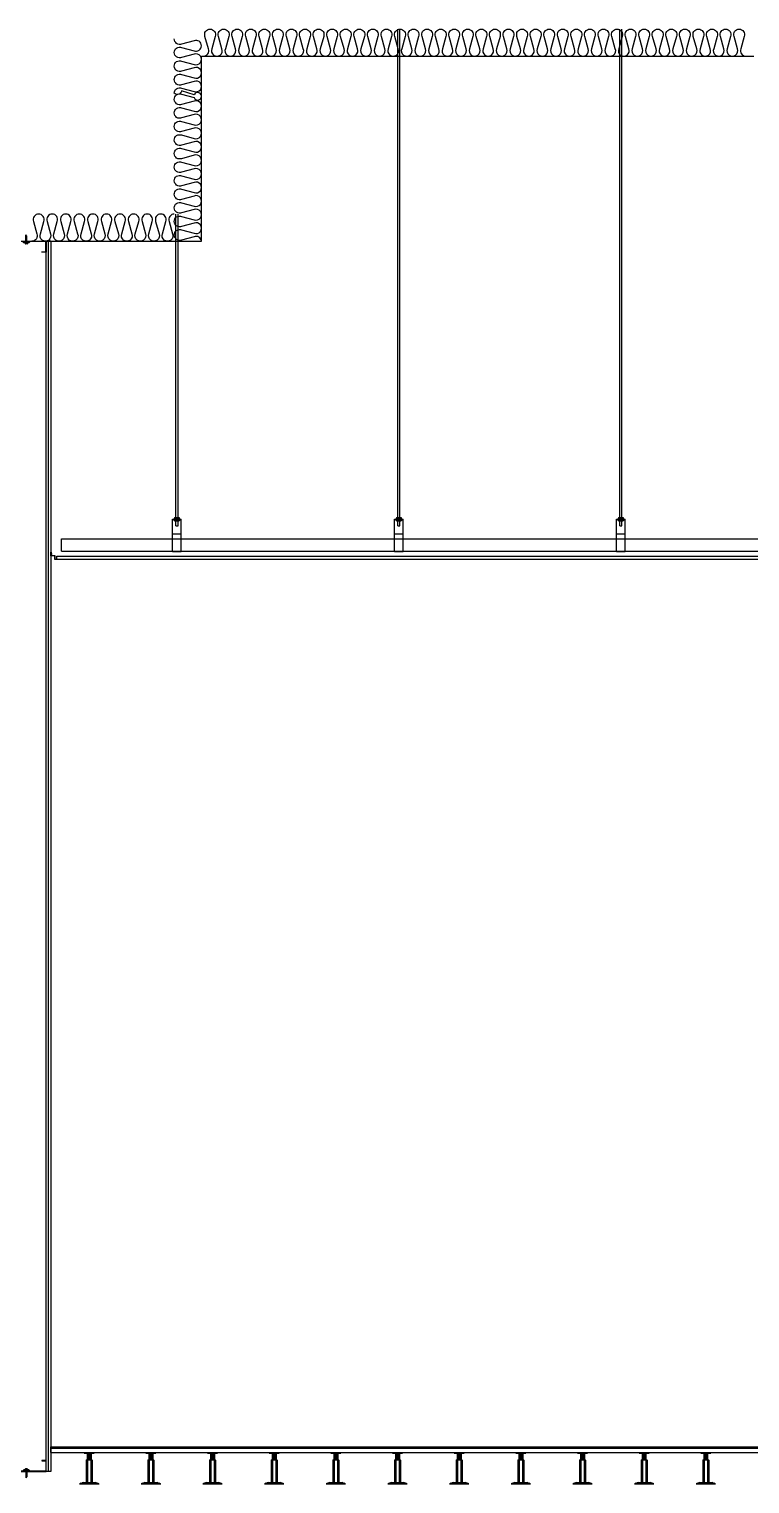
# Model space of a CAD drawing. Header units: millimetres. Extents: x 19868 to 801382, y -4805 to 85279.
# Drawn here: x 62749 to 65672, y 42129 to 48029 of the extents above; entities that cross this region are included whole.
import ezdxf

# ---------------------------------------------------------------- set-up
doc = ezdxf.new("R2010")
doc.units = ezdxf.units.MM
doc.header["$LTSCALE"] = 250
for name, color, linetype in [('8입면선', 8, 'Continuous'), ('A-CEIL', 8, 'Continuous'), ('A-CEIL_EL', 8, 'Continuous'), ('A-ELE-4', 4, 'Continuous'), ('A-ELE-8', 8, 'Continuous'), ('A-WALL-D', 7, 'Continuous'), ('GAGAM-DT', 7, 'Continuous'), ('GES', 7, 'Continuous'), ('ISL', 251, 'Continuous'), ('MO-S', 3, 'Continuous'), ('입면', 7, 'Continuous')]:
    doc.layers.add(name, color=color, linetype=linetype)
doc.layers.add('CK', color=221, linetype='Continuous', plot=False)

# ---------------------------------------------------------------- blocks, each defined once
blk = doc.blocks.new('*U108')
at = {"layer": '8입면선', "color": 8}
for p, q in [((3316397.6, 472011.4), (3316397.6, 477001.4)), ((3316577.6, 472011.4), (3316577.6, 477001.4))]:
    blk.add_line(p, q, dxfattribs=at)
at = {"layer": 'A-WALL-D'}
for p, q in [((3316387.6, 477001.4), (3316387.6, 472011.4)), ((3316407.6, 477001.4), (3316387.6, 477001.4)), ((3316407.6, 472021.4), (3316407.6, 477001.4)), ((3316567.6, 472021.4), (3316567.6, 477001.4)), ((3316587.6, 477001.4), (3316567.6, 477001.4)), ((3316587.6, 477001.4), (3316587.6, 472011.4)), ((3316407.6, 472011.4), (3316387.6, 472011.4)), ((3316587.6, 472011.4), (3316567.6, 472011.4))]:
    blk.add_line(p, q, dxfattribs=at)
at = {"layer": 'CK', "linetype": 'Continuous'}
blk.add_line((3316472.9, 472011.4), (3316502.3, 472011.4), dxfattribs=at)
at = {"layer": 'GAGAM-DT', "color": 8}
for p, q in [((3316485.3, 476995.6), (3316485.3, 477027)), ((3316490.3, 477021.5), (3316485.3, 477027)), ((3316490.3, 476995.6), (3316490.3, 477021.5)), ((3316492.7, 476995.6), (3316482.8, 476995.6)), ((3316482.8, 476995.6), (3316482.8, 476992.1)), ((3316491.2, 476990.6), (3316484.3, 476990.6)), ((3316485.3, 476995.6), (3316485.3, 476990.6)), ((3316490.3, 476995.6), (3316490.3, 476990.6)), ((3316492.7, 476995.6), (3316492.7, 476992.1)), ((3316482.8, 472017.2), (3316482.8, 472020.7)), ((3316492.7, 472017.2), (3316482.8, 472017.2)), ((3316491.2, 472022.2), (3316484.3, 472022.2)), ((3316485.3, 472017.2), (3316485.3, 472022.2)), ((3316485.3, 472017.2), (3316485.3, 471985.8)), ((3316490.3, 472017.2), (3316490.3, 472022.2)), ((3316490.3, 472017.2), (3316490.3, 471991.3)), ((3316492.7, 472017.2), (3316492.7, 472020.7)), ((3316490.3, 471991.3), (3316485.3, 471985.8))]:
    blk.add_line(p, q, dxfattribs=at)
for centre, start, end in [((3316484.3, 476992.1), 180, 270), ((3316491.2, 476992.1), 270, 0), ((3316484.3, 472020.7), 90, 180), ((3316491.2, 472020.7), 0, 90)]:
    blk.add_arc(centre, 1.51, start, end, dxfattribs=at)
at = {"layer": '입면', "color": 6}
for p, q in [((3316407.6, 476956.4), (3316407.6, 477001.4)), ((3316407.6, 477001.4), (3316472.9, 477001.4)), ((3316425.4, 476956.4), (3316407.6, 476956.4)), ((3316472.4, 477000.2), (3316408.8, 477000.2)), ((3316408.8, 477000.2), (3316408.8, 476957.6)), ((3316408.8, 476957.6), (3316425.4, 476957.6)), ((3316425.4, 476957.6), (3316425.4, 476956.4)), ((3316477.4, 476994.4), (3316472.4, 477000.2)), ((3316472.9, 477001.4), (3316477.9, 476995.6)), ((3316497.8, 476994.4), (3316477.4, 476994.4)), ((3316477.9, 476995.6), (3316497.3, 476995.6)), ((3316497.3, 476995.6), (3316502.3, 477001.4)), ((3316502.8, 477000.2), (3316497.8, 476994.4)), ((3316502.3, 477001.4), (3316567.6, 477001.4)), ((3316566.4, 477000.2), (3316502.8, 477000.2)), ((3316549.8, 476956.4), (3316549.8, 476957.6)), ((3316549.8, 476957.6), (3316566.4, 476957.6)), ((3316567.6, 476956.4), (3316549.8, 476956.4)), ((3316566.4, 476957.6), (3316566.4, 477000.2)), ((3316567.6, 477001.4), (3316567.6, 476956.4)), ((3316425.4, 472056.4), (3316407.6, 472056.4)), ((3316407.6, 472056.4), (3316407.6, 472011.4)), ((3316407.6, 472011.4), (3316472.9, 472011.4)), ((3316408.8, 472012.6), (3316408.8, 472055.2)), ((3316408.8, 472055.2), (3316425.4, 472055.2)), ((3316472.4, 472012.6), (3316408.8, 472012.6)), ((3316425.4, 472055.2), (3316425.4, 472056.4)), ((3316477.4, 472018.5), (3316472.4, 472012.6)), ((3316472.9, 472011.4), (3316477.9, 472017.3)), ((3316497.8, 472018.5), (3316477.4, 472018.5)), ((3316477.9, 472017.3), (3316497.3, 472017.3)), ((3316497.3, 472017.3), (3316502.3, 472011.4)), ((3316502.8, 472012.6), (3316497.8, 472018.5)), ((3316502.3, 472011.4), (3316567.6, 472011.4)), ((3316566.4, 472012.6), (3316502.8, 472012.6)), ((3316567.6, 472056.4), (3316549.8, 472056.4)), ((3316549.8, 472056.4), (3316549.8, 472055.2)), ((3316549.8, 472055.2), (3316566.4, 472055.2)), ((3316566.4, 472055.2), (3316566.4, 472012.6)), ((3316567.6, 472011.4), (3316567.6, 472056.4))]:
    blk.add_line(p, q, dxfattribs=at)
blk = doc.blocks.new('*U133')
at = {"layer": 'A-ELE-4'}
blk.add_line((-11, 0), (8989, 0), dxfattribs=at)
at = {"layer": 'A-ELE-8'}
for p, q in [((-11, -23), (-11, 0)), ((-11, -5), (8989, -5)), ((-11, -23), (8989, -23))]:
    blk.add_line(p, q, dxfattribs=at)
blk = doc.blocks.new('*U132')
at = {"layer": 'GES', "color": 8}
for p, q in [((39095, 2017, 0), (39095, 2019.5, 0)), ((39095, 2019.5, 0), (39135, 2019.5, 0)), ((39095, 2017, 0), (39135, 2017, 0)), ((39107.4, 2017, 0), (39107.4, 2007.2, 0)), ((39107.4, 2013.6, 0), (39107.4, 1989.7, 0)), ((39107.4, 2011.6, 0), (39122.6, 2011.6, 0)), ((39107.4, 2011.6, 0), (39122.6, 2011.6, 0)), ((39107.4, 2006.6, 0), (39122.6, 2006.6, 0)), ((39107.4, 2006.6, 0), (39122.6, 2006.6, 0)), ((39122.6, 2017, 0), (39122.6, 2007.2, 0)), ((39122.6, 2013.6, 0), (39122.6, 1989.7, 0)), ((39135, 2017, 0), (39135, 2019.5, 0)), ((39345, 2017, 0), (39345, 2019.5, 0)), ((39345, 2019.5, 0), (39385, 2019.5, 0)), ((39345, 2017, 0), (39385, 2017, 0)), ((39357.4, 2017, 0), (39357.4, 2007.2, 0)), ((39357.4, 2013.6, 0), (39357.4, 1989.7, 0)), ((39357.4, 2011.6, 0), (39372.6, 2011.6, 0)), ((39357.4, 2011.6, 0), (39372.6, 2011.6, 0)), ((39357.4, 2006.6, 0), (39372.6, 2006.6, 0)), ((39357.4, 2006.6, 0), (39372.6, 2006.6, 0)), ((39372.6, 2017, 0), (39372.6, 2007.2, 0)), ((39372.6, 2013.6, 0), (39372.6, 1989.7, 0)), ((39385, 2017, 0), (39385, 2019.5, 0)), ((39595, 2017, 0), (39595, 2019.5, 0)), ((39595, 2019.5, 0), (39635, 2019.5, 0)), ((39595, 2017, 0), (39635, 2017, 0)), ((39607.4, 2017, 0), (39607.4, 2007.2, 0)), ((39607.4, 2013.6, 0), (39607.4, 1989.7, 0)), ((39607.4, 2011.6, 0), (39622.6, 2011.6, 0)), ((39607.4, 2011.6, 0), (39622.6, 2011.6, 0)), ((39607.4, 2006.6, 0), (39622.6, 2006.6, 0)), ((39607.4, 2006.6, 0), (39622.6, 2006.6, 0)), ((39622.6, 2017, 0), (39622.6, 2007.2, 0)), ((39622.6, 2013.6, 0), (39622.6, 1989.7, 0)), ((39635, 2017, 0), (39635, 2019.5, 0)), ((39845, 2017, 0), (39845, 2019.5, 0)), ((39845, 2019.5, 0), (39885, 2019.5, 0)), ((39845, 2017, 0), (39885, 2017, 0)), ((39857.4, 2017, 0), (39857.4, 2007.2, 0)), ((39857.4, 2013.6, 0), (39857.4, 1989.7, 0)), ((39857.4, 2011.6, 0), (39872.6, 2011.6, 0)), ((39857.4, 2011.6, 0), (39872.6, 2011.6, 0)), ((39857.4, 2006.6, 0), (39872.6, 2006.6, 0)), ((39857.4, 2006.6, 0), (39872.6, 2006.6, 0)), ((39872.6, 2017, 0), (39872.6, 2007.2, 0)), ((39872.6, 2013.6, 0), (39872.6, 1989.7, 0)), ((39885, 2017, 0), (39885, 2019.5, 0)), ((40095, 2017, 0), (40095, 2019.5, 0)), ((40095, 2019.5, 0), (40135, 2019.5, 0)), ((40095, 2017, 0), (40135, 2017, 0)), ((40107.4, 2017, 0), (40107.4, 2007.2, 0)), ((40107.4, 2013.6, 0), (40107.4, 1989.7, 0)), ((40107.4, 2011.6, 0), (40122.6, 2011.6, 0)), ((40107.4, 2011.6, 0), (40122.6, 2011.6, 0)), ((40107.4, 2006.6, 0), (40122.6, 2006.6, 0)), ((40107.4, 2006.6, 0), (40122.6, 2006.6, 0)), ((40122.6, 2017, 0), (40122.6, 2007.2, 0)), ((40122.6, 2013.6, 0), (40122.6, 1989.7, 0)), ((40135, 2017, 0), (40135, 2019.5, 0)), ((40345, 2017, 0), (40345, 2019.5, 0)), ((40345, 2019.5, 0), (40385, 2019.5, 0)), ((40345, 2017, 0), (40385, 2017, 0)), ((40357.4, 2017, 0), (40357.4, 2007.2, 0)), ((40357.4, 2013.6, 0), (40357.4, 1989.7, 0)), ((40357.4, 2011.6, 0), (40372.6, 2011.6, 0)), ((40357.4, 2011.6, 0), (40372.6, 2011.6, 0)), ((40357.4, 2006.6, 0), (40372.6, 2006.6, 0)), ((40357.4, 2006.6, 0), (40372.6, 2006.6, 0)), ((40372.6, 2017, 0), (40372.6, 2007.2, 0)), ((40372.6, 2013.6, 0), (40372.6, 1989.7, 0)), ((40385, 2017, 0), (40385, 2019.5, 0)), ((40595, 2017, 0), (40595, 2019.5, 0)), ((40595, 2019.5, 0), (40635, 2019.5, 0)), ((40595, 2017, 0), (40635, 2017, 0)), ((40607.4, 2017, 0), (40607.4, 2007.2, 0)), ((40607.4, 2013.6, 0), (40607.4, 1989.7, 0)), ((40607.4, 2011.6, 0), (40622.6, 2011.6, 0)), ((40607.4, 2011.6, 0), (40622.6, 2011.6, 0)), ((40607.4, 2006.6, 0), (40622.6, 2006.6, 0)), ((40607.4, 2006.6, 0), (40622.6, 2006.6, 0)), ((40622.6, 2017, 0), (40622.6, 2007.2, 0)), ((40622.6, 2013.6, 0), (40622.6, 1989.7, 0)), ((40635, 2017, 0), (40635, 2019.5, 0)), ((40845, 2017, 0), (40845, 2019.5, 0)), ((40845, 2019.5, 0), (40885, 2019.5, 0)), ((40845, 2017, 0), (40885, 2017, 0)), ((40857.4, 2017, 0), (40857.4, 2007.2, 0)), ((40857.4, 2013.6, 0), (40857.4, 1989.7, 0)), ((40857.4, 2011.6, 0), (40872.6, 2011.6, 0)), ((40857.4, 2011.6, 0), (40872.6, 2011.6, 0)), ((40857.4, 2006.6, 0), (40872.6, 2006.6, 0)), ((40857.4, 2006.6, 0), (40872.6, 2006.6, 0)), ((40872.6, 2017, 0), (40872.6, 2007.2, 0)), ((40872.6, 2013.6, 0), (40872.6, 1989.7, 0)), ((40885, 2017, 0), (40885, 2019.5, 0)), ((41095, 2017, 0), (41095, 2019.5, 0)), ((41095, 2019.5, 0), (41135, 2019.5, 0)), ((41095, 2017, 0), (41135, 2017, 0)), ((41107.4, 2017, 0), (41107.4, 2007.2, 0)), ((41107.4, 2013.6, 0), (41107.4, 1989.7, 0)), ((41107.4, 2011.6, 0), (41122.6, 2011.6, 0)), ((41107.4, 2011.6, 0), (41122.6, 2011.6, 0)), ((41107.4, 2006.6, 0), (41122.6, 2006.6, 0)), ((41107.4, 2006.6, 0), (41122.6, 2006.6, 0)), ((41122.6, 2017, 0), (41122.6, 2007.2, 0)), ((41122.6, 2013.6, 0), (41122.6, 1989.7, 0)), ((41135, 2017, 0), (41135, 2019.5, 0)), ((41345, 2017, 0), (41345, 2019.5, 0)), ((41345, 2019.5, 0), (41385, 2019.5, 0)), ((41345, 2017, 0), (41385, 2017, 0)), ((41357.4, 2017, 0), (41357.4, 2007.2, 0)), ((41357.4, 2013.6, 0), (41357.4, 1989.7, 0)), ((41357.4, 2011.6, 0), (41372.6, 2011.6, 0)), ((41357.4, 2011.6, 0), (41372.6, 2011.6, 0)), ((41357.4, 2006.6, 0), (41372.6, 2006.6, 0)), ((41357.4, 2006.6, 0), (41372.6, 2006.6, 0)), ((41372.6, 2017, 0), (41372.6, 2007.2, 0)), ((41372.6, 2013.6, 0), (41372.6, 1989.7, 0)), ((41385, 2017, 0), (41385, 2019.5, 0)), ((41595, 2017, 0), (41595, 2019.5, 0)), ((41595, 2019.5, 0), (41635, 2019.5, 0)), ((41595, 2017, 0), (41635, 2017, 0)), ((41607.4, 2017, 0), (41607.4, 2007.2, 0)), ((41607.4, 2013.6, 0), (41607.4, 1989.7, 0)), ((41607.4, 2011.6, 0), (41622.6, 2011.6, 0)), ((41607.4, 2011.6, 0), (41622.6, 2011.6, 0)), ((41607.4, 2006.6, 0), (41622.6, 2006.6, 0)), ((41607.4, 2006.6, 0), (41622.6, 2006.6, 0)), ((41622.6, 2017, 0), (41622.6, 2007.2, 0)), ((41622.6, 2013.6, 0), (41622.6, 1989.7, 0)), ((41635, 2017, 0), (41635, 2019.5, 0)), ((39102.6, 1988.9, 0), (39102.6, 1898, 0)), ((39103.4, 1989.7, 0), (39107.6, 1989.7, 0)), ((39107.4, 2001.6, 0), (39122.6, 2001.6, 0)), ((39107.4, 2001.6, 0), (39122.6, 2001.6, 0)), ((39107.4, 1996.6, 0), (39122.6, 1996.6, 0)), ((39107.4, 1996.6, 0), (39122.6, 1996.6, 0)), ((39107.4, 1991.6, 0), (39122.6, 1991.6, 0)), ((39107.4, 1991.6, 0), (39122.6, 1991.6, 0)), ((39107.6, 1989.7, 0), (39122.6, 1989.7, 0)), ((39108.4, 1988.9, 0), (39108.4, 1898, 0)), ((39109.2, 1989.7, 0), (39120.9, 1989.7, 0)), ((39121.7, 1988.9, 0), (39121.7, 1898, 0)), ((39122.6, 1989.7, 0), (39126.7, 1989.7, 0)), ((39127.6, 1988.9, 0), (39127.6, 1898, 0)), ((39352.6, 1988.9, 0), (39352.6, 1898, 0)), ((39353.4, 1989.7, 0), (39357.6, 1989.7, 0)), ((39357.4, 2001.6, 0), (39372.6, 2001.6, 0)), ((39357.4, 2001.6, 0), (39372.6, 2001.6, 0)), ((39357.4, 1996.6, 0), (39372.6, 1996.6, 0)), ((39357.4, 1996.6, 0), (39372.6, 1996.6, 0)), ((39357.4, 1991.6, 0), (39372.6, 1991.6, 0)), ((39357.4, 1991.6, 0), (39372.6, 1991.6, 0)), ((39357.6, 1989.7, 0), (39372.6, 1989.7, 0)), ((39358.4, 1988.9, 0), (39358.4, 1898, 0)), ((39359.2, 1989.7, 0), (39370.9, 1989.7, 0)), ((39371.7, 1988.9, 0), (39371.7, 1898, 0)), ((39372.6, 1989.7, 0), (39376.7, 1989.7, 0)), ((39377.6, 1988.9, 0), (39377.6, 1898, 0)), ((39602.6, 1988.9, 0), (39602.6, 1898, 0)), ((39603.4, 1989.7, 0), (39607.6, 1989.7, 0)), ((39607.4, 2001.6, 0), (39622.6, 2001.6, 0)), ((39607.4, 2001.6, 0), (39622.6, 2001.6, 0)), ((39607.4, 1996.6, 0), (39622.6, 1996.6, 0)), ((39607.4, 1996.6, 0), (39622.6, 1996.6, 0)), ((39607.4, 1991.6, 0), (39622.6, 1991.6, 0)), ((39607.4, 1991.6, 0), (39622.6, 1991.6, 0)), ((39607.6, 1989.7, 0), (39622.6, 1989.7, 0)), ((39608.4, 1988.9, 0), (39608.4, 1898, 0)), ((39609.2, 1989.7, 0), (39620.9, 1989.7, 0)), ((39621.7, 1988.9, 0), (39621.7, 1898, 0)), ((39622.6, 1989.7, 0), (39626.7, 1989.7, 0)), ((39627.6, 1988.9, 0), (39627.6, 1898, 0)), ((39852.6, 1988.9, 0), (39852.6, 1898, 0)), ((39853.4, 1989.7, 0), (39857.6, 1989.7, 0)), ((39857.4, 2001.6, 0), (39872.6, 2001.6, 0)), ((39857.4, 2001.6, 0), (39872.6, 2001.6, 0)), ((39857.4, 1996.6, 0), (39872.6, 1996.6, 0)), ((39857.4, 1996.6, 0), (39872.6, 1996.6, 0)), ((39857.4, 1991.6, 0), (39872.6, 1991.6, 0)), ((39857.4, 1991.6, 0), (39872.6, 1991.6, 0)), ((39857.6, 1989.7, 0), (39872.6, 1989.7, 0)), ((39858.4, 1988.9, 0), (39858.4, 1898, 0)), ((39859.2, 1989.7, 0), (39870.9, 1989.7, 0)), ((39871.7, 1988.9, 0), (39871.7, 1898, 0)), ((39872.6, 1989.7, 0), (39876.7, 1989.7, 0)), ((39877.6, 1988.9, 0), (39877.6, 1898, 0)), ((40102.6, 1988.9, 0), (40102.6, 1898, 0)), ((40103.4, 1989.7, 0), (40107.6, 1989.7, 0)), ((40107.4, 2001.6, 0), (40122.6, 2001.6, 0)), ((40107.4, 2001.6, 0), (40122.6, 2001.6, 0)), ((40107.4, 1996.6, 0), (40122.6, 1996.6, 0)), ((40107.4, 1996.6, 0), (40122.6, 1996.6, 0)), ((40107.4, 1991.6, 0), (40122.6, 1991.6, 0)), ((40107.4, 1991.6, 0), (40122.6, 1991.6, 0)), ((40107.6, 1989.7, 0), (40122.6, 1989.7, 0)), ((40108.4, 1988.9, 0), (40108.4, 1898, 0)), ((40109.2, 1989.7, 0), (40120.9, 1989.7, 0)), ((40121.7, 1988.9, 0), (40121.7, 1898, 0)), ((40122.6, 1989.7, 0), (40126.7, 1989.7, 0)), ((40127.6, 1988.9, 0), (40127.6, 1898, 0)), ((40352.6, 1988.9, 0), (40352.6, 1898, 0)), ((40353.4, 1989.7, 0), (40357.6, 1989.7, 0)), ((40357.4, 2001.6, 0), (40372.6, 2001.6, 0)), ((40357.4, 2001.6, 0), (40372.6, 2001.6, 0)), ((40357.4, 1996.6, 0), (40372.6, 1996.6, 0)), ((40357.4, 1996.6, 0), (40372.6, 1996.6, 0)), ((40357.4, 1991.6, 0), (40372.6, 1991.6, 0)), ((40357.4, 1991.6, 0), (40372.6, 1991.6, 0)), ((40357.6, 1989.7, 0), (40372.6, 1989.7, 0)), ((40358.4, 1988.9, 0), (40358.4, 1898, 0)), ((40359.2, 1989.7, 0), (40370.9, 1989.7, 0)), ((40371.7, 1988.9, 0), (40371.7, 1898, 0)), ((40372.6, 1989.7, 0), (40376.7, 1989.7, 0)), ((40377.6, 1988.9, 0), (40377.6, 1898, 0)), ((40602.6, 1988.9, 0), (40602.6, 1898, 0)), ((40603.4, 1989.7, 0), (40607.6, 1989.7, 0)), ((40607.4, 2001.6, 0), (40622.6, 2001.6, 0)), ((40607.4, 2001.6, 0), (40622.6, 2001.6, 0)), ((40607.4, 1996.6, 0), (40622.6, 1996.6, 0)), ((40607.4, 1996.6, 0), (40622.6, 1996.6, 0)), ((40607.4, 1991.6, 0), (40622.6, 1991.6, 0)), ((40607.4, 1991.6, 0), (40622.6, 1991.6, 0)), ((40607.6, 1989.7, 0), (40622.6, 1989.7, 0)), ((40608.4, 1988.9, 0), (40608.4, 1898, 0)), ((40609.2, 1989.7, 0), (40620.9, 1989.7, 0)), ((40621.7, 1988.9, 0), (40621.7, 1898, 0)), ((40622.6, 1989.7, 0), (40626.7, 1989.7, 0)), ((40627.6, 1988.9, 0), (40627.6, 1898, 0)), ((40852.6, 1988.9, 0), (40852.6, 1898, 0)), ((40853.4, 1989.7, 0), (40857.6, 1989.7, 0)), ((40857.4, 2001.6, 0), (40872.6, 2001.6, 0)), ((40857.4, 2001.6, 0), (40872.6, 2001.6, 0)), ((40857.4, 1996.6, 0), (40872.6, 1996.6, 0)), ((40857.4, 1996.6, 0), (40872.6, 1996.6, 0)), ((40857.4, 1991.6, 0), (40872.6, 1991.6, 0)), ((40857.4, 1991.6, 0), (40872.6, 1991.6, 0)), ((40857.6, 1989.7, 0), (40872.6, 1989.7, 0)), ((40858.4, 1988.9, 0), (40858.4, 1898, 0)), ((40859.2, 1989.7, 0), (40870.9, 1989.7, 0)), ((40871.7, 1988.9, 0), (40871.7, 1898, 0)), ((40872.6, 1989.7, 0), (40876.7, 1989.7, 0)), ((40877.6, 1988.9, 0), (40877.6, 1898, 0)), ((41102.6, 1988.9, 0), (41102.6, 1898, 0)), ((41103.4, 1989.7, 0), (41107.6, 1989.7, 0)), ((41107.4, 2001.6, 0), (41122.6, 2001.6, 0)), ((41107.4, 2001.6, 0), (41122.6, 2001.6, 0)), ((41107.4, 1996.6, 0), (41122.6, 1996.6, 0)), ((41107.4, 1996.6, 0), (41122.6, 1996.6, 0)), ((41107.4, 1991.6, 0), (41122.6, 1991.6, 0)), ((41107.4, 1991.6, 0), (41122.6, 1991.6, 0)), ((41107.6, 1989.7, 0), (41122.6, 1989.7, 0)), ((41108.4, 1988.9, 0), (41108.4, 1898, 0)), ((41109.2, 1989.7, 0), (41120.9, 1989.7, 0)), ((41121.7, 1988.9, 0), (41121.7, 1898, 0)), ((41122.6, 1989.7, 0), (41126.7, 1989.7, 0)), ((41127.6, 1988.9, 0), (41127.6, 1898, 0)), ((41352.6, 1988.9, 0), (41352.6, 1898, 0)), ((41353.4, 1989.7, 0), (41357.6, 1989.7, 0)), ((41357.4, 2001.6, 0), (41372.6, 2001.6, 0)), ((41357.4, 2001.6, 0), (41372.6, 2001.6, 0)), ((41357.4, 1996.6, 0), (41372.6, 1996.6, 0)), ((41357.4, 1996.6, 0), (41372.6, 1996.6, 0)), ((41357.4, 1991.6, 0), (41372.6, 1991.6, 0)), ((41357.4, 1991.6, 0), (41372.6, 1991.6, 0)), ((41357.6, 1989.7, 0), (41372.6, 1989.7, 0)), ((41358.4, 1988.9, 0), (41358.4, 1898, 0)), ((41359.2, 1989.7, 0), (41370.9, 1989.7, 0)), ((41371.7, 1988.9, 0), (41371.7, 1898, 0)), ((41372.6, 1989.7, 0), (41376.7, 1989.7, 0)), ((41377.6, 1988.9, 0), (41377.6, 1898, 0)), ((41602.6, 1988.9, 0), (41602.6, 1898, 0)), ((41603.4, 1989.7, 0), (41607.6, 1989.7, 0)), ((41607.4, 2001.6, 0), (41622.6, 2001.6, 0)), ((41607.4, 2001.6, 0), (41622.6, 2001.6, 0)), ((41607.4, 1996.6, 0), (41622.6, 1996.6, 0)), ((41607.4, 1996.6, 0), (41622.6, 1996.6, 0)), ((41607.4, 1991.6, 0), (41622.6, 1991.6, 0)), ((41607.4, 1991.6, 0), (41622.6, 1991.6, 0)), ((41607.6, 1989.7, 0), (41622.6, 1989.7, 0)), ((41608.4, 1988.9, 0), (41608.4, 1898, 0)), ((41609.2, 1989.7, 0), (41620.9, 1989.7, 0)), ((41621.7, 1988.9, 0), (41621.7, 1898, 0)), ((41622.6, 1989.7, 0), (41626.7, 1989.7, 0)), ((41627.6, 1988.9, 0), (41627.6, 1898, 0)), ((39075.4, 1892.5), (39154.8, 1892.5, 0)), ((39081.7, 1895.4), (39148.4, 1895.4)), ((39090.2, 1897.7), (39140.3, 1897.7)), ((39103.4, 1897.2, 0), (39107.6, 1897.2, 0)), ((39106.7, 1897.2, 0), (39106.7, 1897.7)), ((39107.6, 1897.2, 0), (39122.6, 1897.2, 0)), ((39109.2, 1897.2, 0), (39120.9, 1897.2, 0)), ((39122.6, 1897.2, 0), (39126.7, 1897.2, 0)), ((39123.4, 1897.2, 0), (39123.4, 1897.7)), ((39325.4, 1892.5), (39404.8, 1892.5, 0)), ((39331.7, 1895.4), (39398.4, 1895.4)), ((39340.2, 1897.7), (39390.3, 1897.7)), ((39353.4, 1897.2, 0), (39357.6, 1897.2, 0)), ((39356.7, 1897.2, 0), (39356.7, 1897.7)), ((39357.6, 1897.2, 0), (39372.6, 1897.2, 0)), ((39372.6, 1897.2, 0), (39376.7, 1897.2, 0)), ((39373.4, 1897.2, 0), (39373.4, 1897.7)), ((39575.4, 1892.5), (39654.8, 1892.5, 0)), ((39581.7, 1895.4), (39648.4, 1895.4)), ((39590.2, 1897.7), (39640.3, 1897.7)), ((39603.4, 1897.2, 0), (39607.6, 1897.2, 0)), ((39606.7, 1897.2, 0), (39606.7, 1897.7)), ((39607.6, 1897.2, 0), (39622.6, 1897.2, 0)), ((39622.6, 1897.2, 0), (39626.7, 1897.2, 0)), ((39623.4, 1897.2, 0), (39623.4, 1897.7)), ((39825.4, 1892.5), (39904.8, 1892.5, 0)), ((39831.7, 1895.4), (39898.4, 1895.4)), ((39840.2, 1897.7), (39890.3, 1897.7)), ((39853.4, 1897.2, 0), (39857.6, 1897.2, 0)), ((39856.7, 1897.2, 0), (39856.7, 1897.7)), ((39857.6, 1897.2, 0), (39872.6, 1897.2, 0)), ((39872.6, 1897.2, 0), (39876.7, 1897.2, 0)), ((39873.4, 1897.2, 0), (39873.4, 1897.7)), ((40075.4, 1892.5), (40154.8, 1892.5, 0)), ((40081.7, 1895.4), (40148.4, 1895.4)), ((40090.2, 1897.7), (40140.3, 1897.7)), ((40103.4, 1897.2, 0), (40107.6, 1897.2, 0)), ((40106.7, 1897.2, 0), (40106.7, 1897.7)), ((40107.6, 1897.2, 0), (40122.6, 1897.2, 0)), ((40122.6, 1897.2, 0), (40126.7, 1897.2, 0)), ((40123.4, 1897.2, 0), (40123.4, 1897.7)), ((40325.4, 1892.5), (40404.8, 1892.5, 0)), ((40331.7, 1895.4), (40398.4, 1895.4)), ((40340.2, 1897.7), (40390.3, 1897.7)), ((40353.4, 1897.2, 0), (40357.6, 1897.2, 0)), ((40356.7, 1897.2, 0), (40356.7, 1897.7)), ((40357.6, 1897.2, 0), (40372.6, 1897.2, 0)), ((40372.6, 1897.2, 0), (40376.7, 1897.2, 0)), ((40373.4, 1897.2, 0), (40373.4, 1897.7)), ((40575.4, 1892.5), (40654.8, 1892.5, 0)), ((40581.7, 1895.4), (40648.4, 1895.4)), ((40590.2, 1897.7), (40640.3, 1897.7)), ((40603.4, 1897.2, 0), (40607.6, 1897.2, 0)), ((40606.7, 1897.2, 0), (40606.7, 1897.7)), ((40607.6, 1897.2, 0), (40622.6, 1897.2, 0)), ((40622.6, 1897.2, 0), (40626.7, 1897.2, 0)), ((40623.4, 1897.2, 0), (40623.4, 1897.7)), ((40825.4, 1892.5), (40904.8, 1892.5, 0)), ((40831.7, 1895.4), (40898.4, 1895.4)), ((40840.2, 1897.7), (40890.3, 1897.7)), ((40853.4, 1897.2, 0), (40857.6, 1897.2, 0)), ((40856.7, 1897.2, 0), (40856.7, 1897.7)), ((40857.6, 1897.2, 0), (40872.6, 1897.2, 0)), ((40872.6, 1897.2, 0), (40876.7, 1897.2, 0)), ((40873.4, 1897.2, 0), (40873.4, 1897.7)), ((41075.4, 1892.5), (41154.8, 1892.5, 0)), ((41081.7, 1895.4), (41148.4, 1895.4)), ((41090.2, 1897.7), (41140.3, 1897.7)), ((41103.4, 1897.2, 0), (41107.6, 1897.2, 0)), ((41106.7, 1897.2, 0), (41106.7, 1897.7)), ((41107.6, 1897.2, 0), (41122.6, 1897.2, 0)), ((41122.6, 1897.2, 0), (41126.7, 1897.2, 0)), ((41123.4, 1897.2, 0), (41123.4, 1897.7)), ((41325.4, 1892.5), (41404.8, 1892.5, 0)), ((41331.7, 1895.4), (41398.4, 1895.4)), ((41340.2, 1897.7), (41390.3, 1897.7)), ((41353.4, 1897.2, 0), (41357.6, 1897.2, 0)), ((41356.7, 1897.2, 0), (41356.7, 1897.7)), ((41357.6, 1897.2, 0), (41372.6, 1897.2, 0)), ((41372.6, 1897.2, 0), (41376.7, 1897.2, 0)), ((41373.4, 1897.2, 0), (41373.4, 1897.7)), ((41575.4, 1892.5), (41654.8, 1892.5, 0)), ((41581.7, 1895.4), (41648.4, 1895.4)), ((41590.2, 1897.7), (41640.3, 1897.7)), ((41603.4, 1897.2, 0), (41607.6, 1897.2, 0)), ((41606.7, 1897.2, 0), (41606.7, 1897.7)), ((41607.6, 1897.2, 0), (41622.6, 1897.2, 0)), ((41622.6, 1897.2, 0), (41626.7, 1897.2, 0)), ((41623.4, 1897.2, 0), (41623.4, 1897.7))]:
    blk.add_line(p, q, dxfattribs=at)
for centre, radius, start, end in [((39103.4, 1988.9, 0), 0.833, 90, 180), ((39107.6, 1988.9, 0), 0.833, 0, 90), ((39109.2, 1988.9, 0), 0.833, 90, 180), ((39120.9, 1988.9, 0), 0.833, 0, 90), ((39122.6, 1988.9, 0), 0.833, 90, 180), ((39126.7, 1988.9, 0), 0.833, 0, 90), ((39353.4, 1988.9, 0), 0.833, 90, 180), ((39357.6, 1988.9, 0), 0.833, 0, 90), ((39359.2, 1988.9, 0), 0.833, 90, 180), ((39370.9, 1988.9, 0), 0.833, 0, 90), ((39372.6, 1988.9, 0), 0.833, 90, 180), ((39376.7, 1988.9, 0), 0.833, 0, 90), ((39603.4, 1988.9, 0), 0.833, 90, 180), ((39607.6, 1988.9, 0), 0.833, 0, 90), ((39609.2, 1988.9, 0), 0.833, 90, 180), ((39620.9, 1988.9, 0), 0.833, 0, 90), ((39622.6, 1988.9, 0), 0.833, 90, 180), ((39626.7, 1988.9, 0), 0.833, 0, 90), ((39853.4, 1988.9, 0), 0.833, 90, 180), ((39857.6, 1988.9, 0), 0.833, 0, 90), ((39859.2, 1988.9, 0), 0.833, 90, 180), ((39870.9, 1988.9, 0), 0.833, 0, 90), ((39872.6, 1988.9, 0), 0.833, 90, 180), ((39876.7, 1988.9, 0), 0.833, 0, 90), ((40103.4, 1988.9, 0), 0.833, 90, 180), ((40107.6, 1988.9, 0), 0.833, 0, 90), ((40109.2, 1988.9, 0), 0.833, 90, 180), ((40120.9, 1988.9, 0), 0.833, 0, 90), ((40122.6, 1988.9, 0), 0.833, 90, 180), ((40126.7, 1988.9, 0), 0.833, 0, 90), ((40353.4, 1988.9, 0), 0.833, 90, 180), ((40357.6, 1988.9, 0), 0.833, 0, 90), ((40359.2, 1988.9, 0), 0.833, 90, 180), ((40370.9, 1988.9, 0), 0.833, 0, 90), ((40372.6, 1988.9, 0), 0.833, 90, 180), ((40376.7, 1988.9, 0), 0.833, 0, 90), ((40603.4, 1988.9, 0), 0.833, 90, 180), ((40607.6, 1988.9, 0), 0.833, 0, 90), ((40609.2, 1988.9, 0), 0.833, 90, 180), ((40620.9, 1988.9, 0), 0.833, 0, 90), ((40622.6, 1988.9, 0), 0.833, 90, 180), ((40626.7, 1988.9, 0), 0.833, 0, 90), ((40853.4, 1988.9, 0), 0.833, 90, 180), ((40857.6, 1988.9, 0), 0.833, 0, 90), ((40859.2, 1988.9, 0), 0.833, 90, 180), ((40870.9, 1988.9, 0), 0.833, 0, 90), ((40872.6, 1988.9, 0), 0.833, 90, 180), ((40876.7, 1988.9, 0), 0.833, 0, 90), ((41103.4, 1988.9, 0), 0.833, 90, 180), ((41107.6, 1988.9, 0), 0.833, 0, 90), ((41109.2, 1988.9, 0), 0.833, 90, 180), ((41120.9, 1988.9, 0), 0.833, 0, 90), ((41122.6, 1988.9, 0), 0.833, 90, 180), ((41126.7, 1988.9, 0), 0.833, 0, 90), ((41353.4, 1988.9, 0), 0.833, 90, 180), ((41357.6, 1988.9, 0), 0.833, 0, 90), ((41359.2, 1988.9, 0), 0.833, 90, 180), ((41370.9, 1988.9, 0), 0.833, 0, 90), ((41372.6, 1988.9, 0), 0.833, 90, 180), ((41376.7, 1988.9, 0), 0.833, 0, 90), ((41603.4, 1988.9, 0), 0.833, 90, 180), ((41607.6, 1988.9, 0), 0.833, 0, 90), ((41609.2, 1988.9, 0), 0.833, 90, 180), ((41620.9, 1988.9, 0), 0.833, 0, 90), ((41622.6, 1988.9, 0), 0.833, 90, 180), ((41626.7, 1988.9, 0), 0.833, 0, 90), ((39081.7, 1887.1), 8.33, 90, 139.75602), ((39090.2, 1889.3), 8.33, 90, 132.90538), ((39103.4, 1898, 0), 0.833, 180, 270), ((39107.6, 1898, 0), 0.833, 270, 0), ((39109.2, 1898, 0), 0.833, 180, 270), ((39120.9, 1898, 0), 0.833, 270, 0), ((39122.6, 1898, 0), 0.833, 180, 270), ((39126.7, 1898, 0), 0.833, 270, 0), ((39140.3, 1889.3), 8.33, 47.09462, 90), ((39148.4, 1887.1), 8.33, 40.24398, 90), ((39331.7, 1887.1), 8.33, 90, 139.75602), ((39340.2, 1889.3), 8.33, 90, 132.90538), ((39353.4, 1898, 0), 0.833, 180, 270), ((39357.6, 1898, 0), 0.833, 270, 0), ((39359.2, 1898, 0), 0.833, 180, 270), ((39372.6, 1898, 0), 0.833, 180, 270), ((39376.7, 1898, 0), 0.833, 270, 0), ((39390.3, 1889.3), 8.33, 47.09462, 90), ((39398.4, 1887.1), 8.33, 40.24398, 90), ((39581.7, 1887.1), 8.33, 90, 139.75602), ((39590.2, 1889.3), 8.33, 90, 132.90538), ((39603.4, 1898, 0), 0.833, 180, 270), ((39607.6, 1898, 0), 0.833, 270, 0), ((39609.2, 1898, 0), 0.833, 180, 270), ((39622.6, 1898, 0), 0.833, 180, 270), ((39626.7, 1898, 0), 0.833, 270, 0), ((39640.3, 1889.3), 8.33, 47.09462, 90), ((39648.4, 1887.1), 8.33, 40.24398, 90), ((39831.7, 1887.1), 8.33, 90, 139.75602), ((39840.2, 1889.3), 8.33, 90, 132.90538), ((39853.4, 1898, 0), 0.833, 180, 270), ((39857.6, 1898, 0), 0.833, 270, 0), ((39859.2, 1898, 0), 0.833, 180, 270), ((39872.6, 1898, 0), 0.833, 180, 270), ((39876.7, 1898, 0), 0.833, 270, 0), ((39890.3, 1889.3), 8.33, 47.09462, 90), ((39898.4, 1887.1), 8.33, 40.24398, 90), ((40081.7, 1887.1), 8.33, 90, 139.75602), ((40090.2, 1889.3), 8.33, 90, 132.90538), ((40103.4, 1898, 0), 0.833, 180, 270), ((40107.6, 1898, 0), 0.833, 270, 0), ((40109.2, 1898, 0), 0.833, 180, 270), ((40122.6, 1898, 0), 0.833, 180, 270), ((40126.7, 1898, 0), 0.833, 270, 0), ((40140.3, 1889.3), 8.33, 47.09462, 90), ((40148.4, 1887.1), 8.33, 40.24398, 90), ((40331.7, 1887.1), 8.33, 90, 139.75602), ((40340.2, 1889.3), 8.33, 90, 132.90538), ((40353.4, 1898, 0), 0.833, 180, 270), ((40357.6, 1898, 0), 0.833, 270, 0), ((40359.2, 1898, 0), 0.833, 180, 270), ((40372.6, 1898, 0), 0.833, 180, 270), ((40376.7, 1898, 0), 0.833, 270, 0), ((40390.3, 1889.3), 8.33, 47.09462, 90), ((40398.4, 1887.1), 8.33, 40.24398, 90), ((40581.7, 1887.1), 8.33, 90, 139.75602), ((40590.2, 1889.3), 8.33, 90, 132.90538), ((40603.4, 1898, 0), 0.833, 180, 270), ((40607.6, 1898, 0), 0.833, 270, 0), ((40609.2, 1898, 0), 0.833, 180, 270), ((40622.6, 1898, 0), 0.833, 180, 270), ((40626.7, 1898, 0), 0.833, 270, 0), ((40640.3, 1889.3), 8.33, 47.09462, 90), ((40648.4, 1887.1), 8.33, 40.24398, 90), ((40831.7, 1887.1), 8.33, 90, 139.75602), ((40840.2, 1889.3), 8.33, 90, 132.90538), ((40853.4, 1898, 0), 0.833, 180, 270), ((40857.6, 1898, 0), 0.833, 270, 0), ((40859.2, 1898, 0), 0.833, 180, 270), ((40872.6, 1898, 0), 0.833, 180, 270), ((40876.7, 1898, 0), 0.833, 270, 0), ((40890.3, 1889.3), 8.33, 47.09462, 90), ((40898.4, 1887.1), 8.33, 40.24398, 90), ((41081.7, 1887.1), 8.33, 90, 139.75602), ((41090.2, 1889.3), 8.33, 90, 132.90538), ((41103.4, 1898, 0), 0.833, 180, 270), ((41107.6, 1898, 0), 0.833, 270, 0), ((41109.2, 1898, 0), 0.833, 180, 270), ((41122.6, 1898, 0), 0.833, 180, 270), ((41126.7, 1898, 0), 0.833, 270, 0), ((41140.3, 1889.3), 8.33, 47.09462, 90), ((41148.4, 1887.1), 8.33, 40.24398, 90), ((41331.7, 1887.1), 8.33, 90, 139.75602), ((41340.2, 1889.3), 8.33, 90, 132.90538), ((41353.4, 1898, 0), 0.833, 180, 270), ((41357.6, 1898, 0), 0.833, 270, 0), ((41359.2, 1898, 0), 0.833, 180, 270), ((41372.6, 1898, 0), 0.833, 180, 270), ((41376.7, 1898, 0), 0.833, 270, 0), ((41390.3, 1889.3), 8.33, 47.09462, 90), ((41398.4, 1887.1), 8.33, 40.24398, 90), ((41581.7, 1887.1), 8.33, 90, 139.75602), ((41590.2, 1889.3), 8.33, 90, 132.90538), ((41603.4, 1898, 0), 0.833, 180, 270), ((41607.6, 1898, 0), 0.833, 270, 0), ((41609.2, 1898, 0), 0.833, 180, 270), ((41622.6, 1898, 0), 0.833, 180, 270), ((41626.7, 1898, 0), 0.833, 270, 0), ((41640.3, 1889.3), 8.33, 47.09462, 90), ((41648.4, 1887.1), 8.33, 40.24398, 90)]:
    blk.add_arc(centre, radius, start, end, dxfattribs=at)

msp = doc.modelspace()

# ---------------------------------------------------------------- linework, layer by layer
at = {"layer": 'A-CEIL'}
for p, q in [((62861.3, 45890.9, 0), (71815.1, 45890.9, 0)), ((62861.3, 45878.9, 0), (71815.1, 45878.9, 0))]:
    msp.add_line(p, q, dxfattribs=at)
at = {"layer": 'A-CEIL_EL'}
for p, q in [((64244.2, 46014.7), (64244.2, 48028.9, 0)), ((64253.2, 46014.7), (64253.2, 48028.9, 0)), ((65144.2, 46014.7), (65144.2, 48028.9, 0)), ((65153.2, 46014.7), (65153.2, 48028.9, 0)), ((63344.2, 46014.7), (63344.2, 47278.9, 0)), ((63353.2, 46014.7), (63353.2, 47278.9, 0)), ((63331.2, 45910.7), (63331.2, 46041.9)), ((63331.2, 46041.9), (63366.2, 46041.9)), ((63331.2, 46040.7), (63366.2, 46040.7)), ((63335.2, 46043.4), (63362.2, 46043.4)), ((63335.2, 46043.4), (63335.2, 46041.9)), ((63335.2, 46040.7), (63335.2, 46039.2)), ((63335.2, 46039.2), (63362.2, 46039.2)), ((63339.2, 46048.4), (63358.2, 46048.4)), ((63339.2, 46048.4), (63339.2, 46043.4)), ((63339.2, 46039.2), (63339.2, 46034.2)), ((63339.2, 46034.2), (63358.2, 46034.2)), ((63344.2, 46014.7), (63344.2, 46034.2)), ((63353.2, 46014.7), (63353.2, 46034.2)), ((63358.2, 46048.4), (63358.2, 46043.4)), ((63358.2, 46039.2), (63358.2, 46034.2)), ((63362.2, 46043.4), (63362.2, 46041.9)), ((63362.2, 46040.7), (63362.2, 46039.2)), ((63366.2, 45910.7), (63366.2, 46041.9)), ((64231.2, 45910.7), (64231.2, 46041.9)), ((64231.2, 46041.9), (64266.2, 46041.9)), ((64231.2, 46040.7), (64266.2, 46040.7)), ((64235.2, 46043.4), (64262.2, 46043.4)), ((64235.2, 46043.4), (64235.2, 46041.9)), ((64235.2, 46040.7), (64235.2, 46039.2)), ((64235.2, 46039.2), (64262.2, 46039.2)), ((64239.2, 46048.4), (64258.2, 46048.4)), ((64239.2, 46048.4), (64239.2, 46043.4)), ((64239.2, 46039.2), (64239.2, 46034.2)), ((64239.2, 46034.2), (64258.2, 46034.2)), ((64244.2, 46014.7), (64244.2, 46034.2)), ((64253.2, 46014.7), (64253.2, 46034.2)), ((64258.2, 46048.4), (64258.2, 46043.4)), ((64258.2, 46039.2), (64258.2, 46034.2)), ((64262.2, 46043.4), (64262.2, 46041.9)), ((64262.2, 46040.7), (64262.2, 46039.2)), ((64266.2, 45910.7), (64266.2, 46041.9)), ((65131.2, 45910.7), (65131.2, 46041.9)), ((65131.2, 46041.9), (65166.2, 46041.9)), ((65131.2, 46040.7), (65166.2, 46040.7)), ((65135.2, 46043.4), (65162.2, 46043.4)), ((65135.2, 46043.4), (65135.2, 46041.9)), ((65135.2, 46040.7), (65135.2, 46039.2)), ((65135.2, 46039.2), (65162.2, 46039.2)), ((65139.2, 46048.4), (65158.2, 46048.4)), ((65139.2, 46048.4), (65139.2, 46043.4)), ((65139.2, 46039.2), (65139.2, 46034.2)), ((65139.2, 46034.2), (65158.2, 46034.2)), ((65144.2, 46014.7), (65144.2, 46034.2)), ((65153.2, 46014.7), (65153.2, 46034.2)), ((65158.2, 46048.4), (65158.2, 46043.4)), ((65158.2, 46039.2), (65158.2, 46034.2)), ((65162.2, 46043.4), (65162.2, 46041.9)), ((65162.2, 46040.7), (65162.2, 46039.2)), ((65166.2, 45910.7), (65166.2, 46041.9)), ((62881.2, 45961.9), (71795.2, 45961.9, 0)), ((62881.2, 45911.9), (62881.2, 45961.9)), ((63331.2, 45982.4), (63366.2, 45982.4)), ((63331.2, 45961.9), (63366.2, 45961.9)), ((64231.2, 45982.4), (64266.2, 45982.4)), ((64231.2, 45961.9), (64266.2, 45961.9)), ((65131.2, 45982.4), (65166.2, 45982.4)), ((65131.2, 45961.9), (65166.2, 45961.9)), ((62881.2, 45911.9), (71795.2, 45911.9, 0)), ((63331.2, 45911.9), (63366.2, 45911.9)), ((63331.2, 45910.7), (63366.2, 45910.7)), ((64231.2, 45911.9), (64266.2, 45911.9)), ((64231.2, 45910.7), (64266.2, 45910.7)), ((65131.2, 45911.9), (65166.2, 45911.9)), ((65131.2, 45910.7), (65166.2, 45910.7))]:
    msp.add_line(p, q, dxfattribs=at)
for centre in [(63348.7, 46026.3), (64248.7, 46026.3), (65148.7, 46026.3)]:
    msp.add_arc(centre, 12.4, 248.71498, 291.28502, dxfattribs=at)
at = {"layer": 'ISL'}
msp.add_line((62861.3, 45878.9), (62861.3, 45890.9, 0), dxfattribs=at)
for points in [[(63455.7, 47918.9, 0.524949), (63476.3, 47948.7), (63462.6, 47999.1, -0.524856), (63483.2, 48028.9, -0.524856), (63503.8, 47999.1), (63490.1, 47948.7, 1.449198), (63531.3, 47948.7), (63517.6, 47999.1, -0.524856), (63538.2, 48028.9, -0.524856), (63558.8, 47999.1), (63545.1, 47948.7, 1.449198), (63586.3, 47948.7), (63572.6, 47999.1, -0.524856), (63593.2, 48028.9, -0.524856), (63613.8, 47999.1), (63600.1, 47948.7, 1.449198), (63641.3, 47948.7), (63627.6, 47999.1, -0.524856), (63648.2, 48028.9, -0.524856), (63668.8, 47999.1), (63655.1, 47948.7, 1.449198), (63696.3, 47948.7), (63682.6, 47999.1, -0.524856), (63703.2, 48028.9, -0.524856), (63723.8, 47999.1), (63710.1, 47948.7, 1.449198), (63751.3, 47948.7), (63737.6, 47999.1, -0.524856), (63758.2, 48028.9, -0.524856), (63778.8, 47999.1), (63765.1, 47948.7, 1.449198), (63806.3, 47948.7), (63792.6, 47999.1, -0.524856), (63813.2, 48028.9, -0.524856), (63833.8, 47999.1), (63820.1, 47948.7, 1.449198), (63861.3, 47948.7), (63847.6, 47999.1, -0.524856), (63868.2, 48028.9, -0.524856), (63888.8, 47999.1), (63875.1, 47948.7, 1.449198), (63916.3, 47948.7), (63902.6, 47999.1, -0.524856), (63923.2, 48028.9, -0.524856), (63943.8, 47999.1), (63930.1, 47948.7, 1.449198), (63971.3, 47948.7), (63957.6, 47999.1, -0.524856), (63978.2, 48028.9, -0.524856), (63998.8, 47999.1), (63985.1, 47948.7, 1.449198), (64026.3, 47948.7), (64012.6, 47999.1, -0.524856), (64033.2, 48028.9, -0.524856), (64053.8, 47999.1), (64040.1, 47948.7, 1.449198), (64081.3, 47948.7), (64067.6, 47999.1, -0.524856), (64088.2, 48028.9, -0.524856), (64108.8, 47999.1), (64095.1, 47948.7, 1.449198), (64136.3, 47948.7), (64122.6, 47999.1, -0.524856), (64143.2, 48028.9, -0.524856), (64163.8, 47999.1), (64150.1, 47948.7, 1.449198), (64191.3, 47948.7), (64177.6, 47999.1, -0.524856), (64198.2, 48028.9, -0.524856), (64218.8, 47999.1), (64205.1, 47948.7, 1.449198), (64246.3, 47948.7), (64232.6, 47999.1, -0.524856), (64253.2, 48028.9, -0.524856), (64273.8, 47999.1), (64260.1, 47948.7, 1.449198), (64301.3, 47948.7), (64287.6, 47999.1, -0.524856), (64308.2, 48028.9, -0.524856), (64328.8, 47999.1), (64315.1, 47948.7, 1.449198), (64356.3, 47948.7), (64342.6, 47999.1, -0.524856), (64363.2, 48028.9, -0.524856), (64383.8, 47999.1), (64370.1, 47948.7, 1.449198), (64411.3, 47948.7), (64397.6, 47999.1, -0.524856), (64418.2, 48028.9, -0.524856), (64438.8, 47999.1), (64425.1, 47948.7, 1.449198), (64466.3, 47948.7), (64452.6, 47999.1, -0.524856), (64473.2, 48028.9, -0.524856), (64493.8, 47999.1), (64480.1, 47948.7, 1.449198), (64521.3, 47948.7), (64507.6, 47999.1, -0.524856), (64528.2, 48028.9, -0.524856), (64548.8, 47999.1), (64535.1, 47948.7, 1.449198), (64576.3, 47948.7), (64562.6, 47999.1, -0.524856), (64583.2, 48028.9, -0.524856), (64603.8, 47999.1), (64590.1, 47948.7, 1.449198), (64631.3, 47948.7), (64617.6, 47999.1, -0.524856), (64638.2, 48028.9, -0.524856), (64658.8, 47999.1), (64645.1, 47948.7, 1.449198), (64686.3, 47948.7), (64672.6, 47999.1, -0.524856), (64693.2, 48028.9, -0.524856), (64713.8, 47999.1), (64700.1, 47948.7, 1.449198), (64741.3, 47948.7), (64727.6, 47999.1, -0.524856), (64748.2, 48028.9, -0.524856), (64768.8, 47999.1), (64755.1, 47948.7, 1.449198), (64796.3, 47948.7), (64782.6, 47999.1, -0.524856), (64803.2, 48028.9, -0.524856), (64823.8, 47999.1), (64810.1, 47948.7, 1.449198), (64851.3, 47948.7), (64837.6, 47999.1, -0.524856), (64858.2, 48028.9, -0.524856), (64878.8, 47999.1), (64865.1, 47948.7, 1.449198), (64906.3, 47948.7), (64892.6, 47999.1, -0.524856), (64913.2, 48028.9, -0.524856), (64933.8, 47999.1), (64920.1, 47948.7, 1.449198), (64961.3, 47948.7), (64947.6, 47999.1, -0.524856), (64968.2, 48028.9, -0.524856), (64988.8, 47999.1), (64975.1, 47948.7, 1.449198), (65016.3, 47948.7), (65002.6, 47999.1, -0.524856), (65023.2, 48028.9, -0.524856), (65043.8, 47999.1), (65030.1, 47948.7, 1.449198), (65071.3, 47948.7), (65057.6, 47999.1, -0.524856), (65078.2, 48028.9, -0.524856), (65098.8, 47999.1), (65085.1, 47948.7, 1.449198), (65126.3, 47948.7), (65112.6, 47999.1, -0.524856), (65133.2, 48028.9, -0.524856), (65153.8, 47999.1), (65140.1, 47948.7, 1.449198), (65181.3, 47948.7), (65167.6, 47999.1, -0.524856), (65188.2, 48028.9, -0.524856), (65208.8, 47999.1), (65195.1, 47948.7, 1.449198), (65236.3, 47948.7), (65222.6, 47999.1, -0.524856), (65243.2, 48028.9, -0.524856), (65263.8, 47999.1), (65250.1, 47948.7, 1.449198), (65291.3, 47948.7), (65277.6, 47999.1, -0.524856), (65298.2, 48028.9, -0.524856), (65318.8, 47999.1), (65305.1, 47948.7, 1.449198), (65346.3, 47948.7), (65332.6, 47999.1, -0.524856), (65353.2, 48028.9, -0.524856), (65373.8, 47999.1), (65360.1, 47948.7, 1.449198), (65401.3, 47948.7), (65387.6, 47999.1, -0.524856), (65408.2, 48028.9, -0.524856), (65428.8, 47999.1), (65415.1, 47948.7, 1.449198), (65456.3, 47948.7), (65442.6, 47999.1, -0.524856), (65463.2, 48028.9, -0.524856), (65483.8, 47999.1), (65470.1, 47948.7, 1.449198), (65511.3, 47948.7), (65497.6, 47999.1, -0.524856), (65518.2, 48028.9, -0.524856), (65538.8, 47999.1), (65525.1, 47948.7, 1.449198), (65566.3, 47948.7), (65552.6, 47999.1, -0.524856), (65573.2, 48028.9, -0.524856), (65593.8, 47999.1), (65580.1, 47948.7, 1.449198), (65621.3, 47948.7), (65607.6, 47999.1, -0.524856), (65628.2, 48028.9, -0.524856), (65648.8, 47999.1), (65635.1, 47948.7, 0.524951), (65655.7, 47918.9, 0.524951)], [(63448.1, 47168.9, 0.489145), (63418.4, 47187), (63368, 47173.4, -0.524856), (63338.2, 47193.9, -0.524856), (63368, 47214.5), (63418.4, 47200.9, 1.449198), (63418.4, 47242), (63368, 47228.4, -0.524856), (63338.2, 47248.9, -0.524856), (63368, 47269.5), (63418.4, 47255.9, 1.449198), (63418.4, 47297), (63368, 47283.4, -0.524856), (63338.2, 47303.9, -0.524856), (63368, 47324.5), (63418.4, 47310.9, 1.449198), (63418.4, 47352), (63368, 47338.4, -0.524856), (63338.2, 47358.9, -0.524856), (63368, 47379.5), (63418.4, 47365.9, 1.449198), (63418.4, 47407), (63368, 47393.4, -0.524856), (63338.2, 47413.9, -0.524856), (63368, 47434.5), (63418.4, 47420.9, 1.449198), (63418.4, 47462), (63368, 47448.4, -0.524856), (63338.2, 47468.9, -0.524856), (63368, 47489.5), (63418.4, 47475.9, 1.449198), (63418.4, 47517), (63368, 47503.4, -0.524856), (63338.2, 47523.9, -0.524856), (63368, 47544.5), (63418.4, 47530.9, 1.449198), (63418.4, 47572), (63368, 47558.4, -0.524856), (63338.2, 47578.9, -0.524856), (63368, 47599.5), (63418.4, 47585.9, 1.449198), (63418.4, 47627), (63368, 47613.4, -0.524856), (63338.2, 47633.9, -0.524856), (63368, 47654.5), (63418.4, 47640.9, 1.449198), (63418.4, 47682), (63368, 47668.4, -0.524856), (63338.2, 47688.9, -0.524856), (63368, 47709.5), (63418.4, 47695.9, 1.449198), (63418.4, 47737), (63368, 47723.4, -0.524856), (63338.2, 47743.9, -0.524856), (63368, 47764.5), (63418.4, 47750.9, 5.351885), (63418.4, 47762), (63368, 47778.4, -0.607988), (63338.2, 47768.9, -0.524856), (63368, 47789.5), (63418.4, 47775.9, 1.449198), (63418.4, 47817), (63368, 47803.4, -0.524856), (63338.2, 47823.9, -0.524856), (63368, 47844.5), (63418.4, 47830.9, 1.449198), (63418.4, 47872), (63368, 47858.4, -0.524856), (63338.2, 47878.9, -0.524856), (63368, 47899.5), (63418.4, 47885.9, 1.449198), (63418.4, 47927), (63368, 47913.4, -0.524856), (63338.2, 47933.9, -0.524856), (63368, 47954.5), (63418.4, 47940.9, 0.524933), (63448.2, 47961.4, 0.524933), (63418.4, 47982), (63368, 47968.4, -0.524854), (63338.2, 47988.9, -0.524854)], [(63338.2, 47278.9, 0.524856), (63317.6, 47249.1), (63331.3, 47198.7, -1.449198), (63290.1, 47198.7), (63303.8, 47249.1, 0.524856), (63283.2, 47278.9, 0.524856), (63262.6, 47249.1), (63276.3, 47198.7, -1.449198), (63235.1, 47198.7), (63248.8, 47249.1, 0.524856), (63228.2, 47278.9, 0.524856), (63207.6, 47249.1), (63221.3, 47198.7, -1.449198), (63180.1, 47198.7), (63193.8, 47249.1, 0.524856), (63173.2, 47278.9, 0.524856), (63152.6, 47249.1), (63166.3, 47198.7, -1.449198), (63125.1, 47198.7), (63138.8, 47249.1, 0.524856), (63118.2, 47278.9, 0.524856), (63097.6, 47249.1), (63111.3, 47198.7, -1.449198), (63070.1, 47198.7), (63083.8, 47249.1, 0.524856), (63063.2, 47278.9, 0.524856), (63042.6, 47249.1), (63056.3, 47198.7, -1.449198), (63015.1, 47198.7), (63028.8, 47249.1, 0.524856), (63008.2, 47278.9, 0.524856), (62987.6, 47249.1), (63001.3, 47198.7, -1.449198), (62960.1, 47198.7), (62973.8, 47249.1, 0.524856), (62953.2, 47278.9, 0.524856), (62932.6, 47249.1), (62946.3, 47198.7, -1.449198), (62905.1, 47198.7), (62918.8, 47249.1, 0.524856), (62898.2, 47278.9, 0.524856), (62877.6, 47249.1), (62891.3, 47198.7, -1.449198), (62850.1, 47198.7), (62863.8, 47249.1, 0.524856), (62843.2, 47278.9, 0.524856), (62822.6, 47249.1), (62836.3, 47198.7, -1.449198), (62795.1, 47198.7), (62808.8, 47249.1, 0.524856), (62788.2, 47278.9, 0.524856), (62767.6, 47249.1), (62781.3, 47198.7, -0.524951), (62760.7, 47168.9, -0.524951)]]:
    msp.add_lwpolyline(points, format="xyb", dxfattribs=at)
for points in [[(62628.2, 47918.9), (62628.2, 47168.9), (63448.2, 47168.9), (63448.2, 47918.9)], [(63448.2, 47918.9), (65688.2, 47918.9)]]:
    msp.add_lwpolyline(points, dxfattribs=at)
at = {"layer": 'MO-S'}
msp.add_line((62843, 45900.1), (62834.9, 45900.1), dxfattribs=at)
at = {"layer": 'MO-S', "elevation": 0}
msp.add_lwpolyline([(62838.2, 45907.7), (62839.4, 45907.7), (62839.4, 45893.9), (62854.4, 45893.9), (62854.4, 45878.9), (62868.2, 45878.9), (62868.2, 45877.7), (62853.2, 45877.7), (62853.2, 45892.7), (62838.2, 45892.7)], close=True, dxfattribs=at)

# ---------------------------------------------------------------- block references
at = {"layer": 'A-WALL-D'}
msp.add_blockref('*U108', (-3253749.4, -429832.5), dxfattribs=at)
at = {"layer": 'GES'}
msp.add_blockref('*U133', (62849.2, 42278.9), dxfattribs=at)
at = {"layer": 'GES', "color": 2, "linetype": 'Continuous'}
msp.add_blockref('*U132', (23878.1, 40236.5), dxfattribs=at)

doc.saveas('drawing.dxf')
